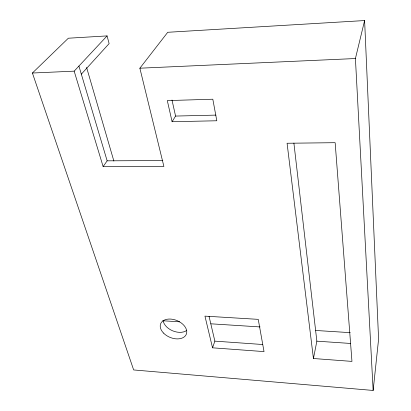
<?xml version="1.0" encoding="UTF-8"?>
<svg xmlns="http://www.w3.org/2000/svg" width="411" height="411" viewBox="0 0 411 411"><rect width="100%" height="100%" fill="white"/><g stroke="black" fill="none" stroke-linecap="round" stroke-linejoin="round"><path stroke-width="0.62" d="M107.076 35.906L68.349 38.218L32.407 73.024L133.662 369.946L373.147 390.45L378.593 339.121L364.614 20.55L167.739 32.289L139.868 68.205L163.891 166.45L103.13 166.594L74.17 71.154L107.076 35.906L109.121 43.602L81.332 74.17M313.434 358.515L287.078 143.254L335.15 142.689L351.96 361.397L313.434 358.515L316.86 341.171L293.896 143.12M373.147 390.45L355.417 58.537L364.614 20.55M212.533 347.814L204.945 316.131L258.236 319.357L264.032 351.6L212.533 347.814L214.871 341.135L209.045 316.342M172.096 121.723L167.303 100.603L212.816 99.21L216.808 120.767L172.096 121.723L175.564 116.066L171.998 100.037M103.13 166.594L107.148 160.829L78.917 66.068M32.407 73.024L74.17 71.154M139.868 68.205L355.417 58.537M175.564 116.066L215.929 115.106M107.148 160.829L162.807 160.557M162.931 320.76L179.55 321.818M210.879 323.806L260.106 326.935M315.725 330.47L350.249 332.658M316.86 341.171L350.634 343.462M214.871 341.135L262.711 344.516M86.582 67.409L113.873 161.045M186.764 330.408A13.733 9.099 22.4 0 1 172.625 330.809A13.733 9.099 22.4 0 1 163.11 320.457M163.511 333.059A13.871 9.104 22.4 0 0 186.07 334.775A13.871 9.104 22.4 0 0 170.889 319.085A13.871 9.104 22.4 0 0 163.511 333.059"/></g></svg>
